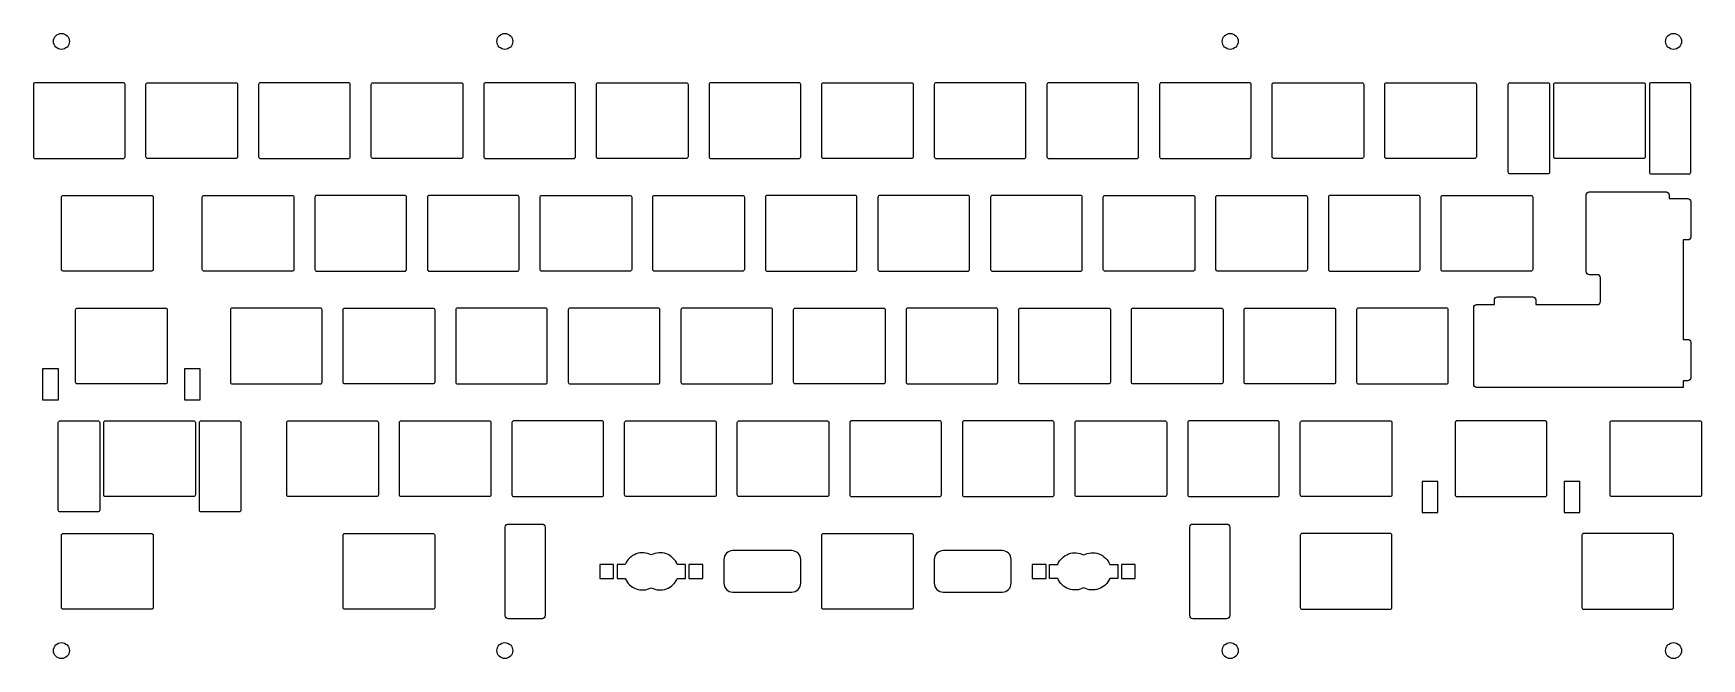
# Model space of a CAD drawing. Header units: millimetres. Extents: x 4 to 287, y 2 to 107.
import ezdxf

# ---------------------------------------------------------------- set-up
doc = ezdxf.new("R2010")
doc.units = ezdxf.units.MM
doc.layers.get('0').update_dxf_attribs({"linetype": 'CONTINUOUS'})

msp = doc.modelspace()

# ---------------------------------------------------------------- linework, layer by layer
for points in [[(19.59, 98.88), (4.69, 98.88, 0.414214), (4.39, 98.58), (4.39, 86.38, 0.414214), (4.69, 86.08), (19.59, 86.08, 0.414214), (19.89, 86.38), (19.89, 98.58, 0.414214)], [(23.44, 98.58, -0.414214), (23.74, 98.88), (38.64, 98.88, -0.414214), (38.94, 98.58), (38.94, 86.38, -0.414214), (38.64, 86.08), (23.74, 86.08, -0.414214), (23.44, 86.38)], [(42.79, 86.08), (57.69, 86.08, 0.414214), (57.99, 86.38), (57.99, 98.58, 0.414214), (57.69, 98.88), (42.79, 98.88, 0.414214), (42.49, 98.58), (42.49, 86.38, 0.414214)], [(77.04, 86.38, -0.414214), (76.74, 86.08), (61.84, 86.08, -0.414214), (61.54, 86.38), (61.54, 98.58, -0.414214), (61.84, 98.88), (76.74, 98.88, -0.414214), (77.04, 98.58)], [(80.59, 98.58), (80.59, 86.38, 0.414214), (80.89, 86.08), (95.79, 86.08, 0.414214), (96.09, 86.38), (96.09, 98.58, 0.414214), (95.79, 98.88), (80.89, 98.88, 0.414214)], [(114.84, 98.88, -0.414214), (115.14, 98.58), (115.14, 86.38, -0.414214), (114.84, 86.08), (99.94, 86.08, -0.414214), (99.64, 86.38), (99.64, 98.58, -0.414214), (99.94, 98.88)], [(133.89, 98.88), (118.99, 98.88, 0.414214), (118.69, 98.58), (118.69, 86.38, 0.414214), (118.99, 86.08), (133.89, 86.08, 0.414214), (134.19, 86.38), (134.19, 98.58, 0.414214)], [(137.74, 98.58, -0.414214), (138.04, 98.88), (152.94, 98.88, -0.414214), (153.24, 98.58), (153.24, 86.38, -0.414214), (152.94, 86.08), (138.04, 86.08, -0.414214), (137.74, 86.38)], [(156.79, 98.58), (156.79, 86.38, 0.414214), (157.09, 86.08), (171.99, 86.08, 0.414214), (172.29, 86.38), (172.29, 98.58, 0.414214), (171.99, 98.88), (157.09, 98.88, 0.414214)], [(175.84, 98.58), (175.84, 86.38, 0.414214), (176.14, 86.08), (191.04, 86.08, 0.414214), (191.34, 86.38), (191.34, 98.58, 0.414214), (191.04, 98.88), (176.14, 98.88, 0.414214)], [(195.19, 86.08), (210.09, 86.08, 0.414214), (210.39, 86.38), (210.39, 98.58, 0.414214), (210.09, 98.88), (195.19, 98.88, 0.414214), (194.89, 98.58), (194.89, 86.38, 0.414214)], [(213.94, 98.58, -0.414214), (214.24, 98.88), (229.14, 98.88, -0.414214), (229.44, 98.58), (229.44, 86.38, -0.414214), (229.14, 86.08), (214.24, 86.08, -0.414214), (213.94, 86.38)], [(233.29, 86.08, -0.414214), (232.99, 86.38), (232.99, 98.58, -0.414214), (233.29, 98.88), (248.19, 98.88, -0.414214), (248.49, 98.58), (248.49, 86.38, -0.414214), (248.19, 86.08)], [(254.18, 83.48, -0.414214), (253.88, 83.78), (253.88, 98.58, -0.414214), (254.18, 98.88), (260.58, 98.88, -0.414214), (260.88, 98.58), (260.88, 83.78, -0.414214), (260.58, 83.48)], [(276.76, 98.88, -0.414214), (277.06, 98.58), (277.06, 86.38, -0.414214), (276.76, 86.08), (261.86, 86.08, -0.414214), (261.56, 86.38), (261.56, 98.58, -0.414214), (261.86, 98.88)], [(284.75, 83.78), (284.75, 98.58, 0.414214), (284.45, 98.88), (278.05, 98.88, 0.414214), (277.75, 98.58), (277.75, 83.78, 0.414214), (278.05, 83.48), (284.45, 83.48, 0.414214)], [(24.65, 67.33, -0.414214), (24.35, 67.03), (9.45, 67.03, -0.414214), (9.15, 67.33), (9.15, 79.53, -0.414214), (9.45, 79.83), (24.35, 79.83, -0.414214), (24.65, 79.53)], [(33.26, 67.03, -0.414214), (32.96, 67.33), (32.96, 79.53, -0.414214), (33.26, 79.83), (48.16, 79.83, -0.414214), (48.46, 79.53), (48.46, 67.33, -0.414214), (48.16, 67.03)], [(67.21, 79.83), (52.31, 79.83, 0.414214), (52.01, 79.53), (52.01, 67.33, 0.414214), (52.31, 67.03), (67.21, 67.03, 0.414214), (67.51, 67.33), (67.51, 79.53, 0.414214)], [(86.26, 79.83), (71.36, 79.83, 0.414214), (71.06, 79.53), (71.06, 67.33, 0.414214), (71.36, 67.03), (86.26, 67.03, 0.414214), (86.56, 67.33), (86.56, 79.53, 0.414214)], [(90.11, 79.53, -0.414214), (90.41, 79.83), (105.31, 79.83, -0.414214), (105.61, 79.53), (105.61, 67.33, -0.414214), (105.31, 67.03), (90.41, 67.03, -0.414214), (90.11, 67.33)], [(109.16, 79.53, -0.414214), (109.46, 79.83), (124.36, 79.83, -0.414214), (124.66, 79.53), (124.66, 67.33, -0.414214), (124.36, 67.03), (109.46, 67.03, -0.414214), (109.16, 67.33)], [(143.41, 79.83), (128.51, 79.83, 0.414214), (128.21, 79.53), (128.21, 67.33, 0.414214), (128.51, 67.03), (143.41, 67.03, 0.414214), (143.71, 67.33), (143.71, 79.53, 0.414214)], [(147.26, 79.53), (147.26, 67.33, 0.414214), (147.56, 67.03), (162.46, 67.03, 0.414214), (162.76, 67.33), (162.76, 79.53, 0.414214), (162.46, 79.83), (147.56, 79.83, 0.414214)], [(166.61, 67.03), (181.51, 67.03, 0.414214), (181.81, 67.33), (181.81, 79.53, 0.414214), (181.51, 79.83), (166.61, 79.83, 0.414214), (166.31, 79.53), (166.31, 67.33, 0.414214)], [(200.56, 79.83, -0.414214), (200.86, 79.53), (200.86, 67.33, -0.414214), (200.56, 67.03), (185.66, 67.03, -0.414214), (185.36, 67.33), (185.36, 79.53, -0.414214), (185.66, 79.83)], [(219.61, 79.83, -0.414214), (219.91, 79.53), (219.91, 67.33, -0.414214), (219.61, 67.03), (204.71, 67.03, -0.414214), (204.41, 67.33), (204.41, 79.53, -0.414214), (204.71, 79.83)], [(238.66, 79.83), (223.76, 79.83, 0.414214), (223.46, 79.53), (223.46, 67.33, 0.414214), (223.76, 67.03), (238.66, 67.03, 0.414214), (238.96, 67.33), (238.96, 79.53, 0.414214)], [(242.81, 67.03, -0.414214), (242.51, 67.33), (242.51, 79.53, -0.414214), (242.81, 79.83), (257.71, 79.83, -0.414214), (258.01, 79.53), (258.01, 67.33, -0.414214), (257.71, 67.03)], [(267.08, 79.93, -0.414214), (267.58, 80.43), (280.58, 80.43, -0.414214), (281.08, 79.93), (281.08, 79.3), (284.26, 79.3, -0.414214), (284.76, 78.8), (284.76, 72.8, -0.414214), (284.26, 72.3), (283.46, 72.3), (283.46, 55.5), (284.26, 55.5, -0.414214), (284.76, 55), (284.76, 49, -0.414214), (284.26, 48.5), (283.46, 48.5), (283.46, 47.38), (248.53, 47.38, -0.414214), (248.03, 47.88), (248.03, 60.88, -0.414214), (248.53, 61.38), (251.53, 61.38), (251.53, 62.18, -0.414214), (252.03, 62.68), (258.03, 62.68, -0.414214), (258.53, 62.18), (258.53, 61.38), (268.96, 61.38, 0.414214), (269.46, 61.88), (269.46, 65.93, 0.414214), (268.96, 66.43), (267.58, 66.43, -0.414214), (267.08, 66.93)], [(26.73, 60.78, -0.414214), (27.03, 60.48), (27.03, 48.28, -0.414214), (26.73, 47.98), (11.83, 47.98, -0.414214), (11.53, 48.28), (11.53, 60.48, -0.414214), (11.83, 60.78)], [(53.23, 48.28), (53.23, 60.48, 0.414214), (52.93, 60.78), (38.03, 60.78, 0.414214), (37.73, 60.48), (37.73, 48.28, 0.414214), (38.03, 47.98), (52.93, 47.98, 0.414214)], [(56.78, 60.48, -0.414214), (57.08, 60.78), (71.98, 60.78, -0.414214), (72.28, 60.48), (72.28, 48.28, -0.414214), (71.98, 47.98), (57.08, 47.98, -0.414214), (56.78, 48.28)], [(91.03, 60.78), (76.13, 60.78, 0.414214), (75.83, 60.48), (75.83, 48.28, 0.414214), (76.13, 47.98), (91.03, 47.98, 0.414214), (91.33, 48.28), (91.33, 60.48, 0.414214)], [(110.08, 60.78), (95.18, 60.78, 0.414214), (94.88, 60.48), (94.88, 48.28, 0.414214), (95.18, 47.98), (110.08, 47.98, 0.414214), (110.38, 48.28), (110.38, 60.48, 0.414214)], [(114.23, 47.98), (129.13, 47.98, 0.414214), (129.43, 48.28), (129.43, 60.48, 0.414214), (129.13, 60.78), (114.23, 60.78, 0.414214), (113.93, 60.48), (113.93, 48.28, 0.414214)], [(148.18, 60.78, -0.414214), (148.48, 60.48), (148.48, 48.28, -0.414214), (148.18, 47.98), (133.28, 47.98, -0.414214), (132.98, 48.28), (132.98, 60.48, -0.414214), (133.28, 60.78)], [(167.53, 48.28), (167.53, 60.48, 0.414214), (167.23, 60.78), (152.33, 60.78, 0.414214), (152.03, 60.48), (152.03, 48.28, 0.414214), (152.33, 47.98), (167.23, 47.98, 0.414214)], [(186.28, 60.78, -0.414214), (186.58, 60.48), (186.58, 48.28, -0.414214), (186.28, 47.98), (171.38, 47.98, -0.414214), (171.08, 48.28), (171.08, 60.48, -0.414214), (171.38, 60.78)], [(190.43, 47.98, -0.414214), (190.13, 48.28), (190.13, 60.48, -0.414214), (190.43, 60.78), (205.33, 60.78, -0.414214), (205.63, 60.48), (205.63, 48.28, -0.414214), (205.33, 47.98)], [(224.68, 48.28, -0.414214), (224.38, 47.98), (209.48, 47.98, -0.414214), (209.18, 48.28), (209.18, 60.48, -0.414214), (209.48, 60.78), (224.38, 60.78, -0.414214), (224.68, 60.48)], [(243.73, 48.28), (243.73, 60.48, 0.414214), (243.43, 60.78), (228.53, 60.78, 0.414214), (228.23, 60.48), (228.23, 48.28, 0.414214), (228.53, 47.98), (243.43, 47.98, 0.414214)], [(8.91, 26.33, -0.414214), (8.61, 26.63), (8.61, 41.43, -0.414214), (8.91, 41.73), (15.31, 41.73, -0.414214), (15.61, 41.43), (15.61, 26.63, -0.414214), (15.31, 26.33)], [(31.8, 29.23, -0.414214), (31.5, 28.93), (16.6, 28.93, -0.414214), (16.3, 29.23), (16.3, 41.43, -0.414214), (16.6, 41.73), (31.5, 41.73, -0.414214), (31.8, 41.43)], [(39.18, 41.73, -0.414214), (39.48, 41.43), (39.48, 26.63, -0.414214), (39.18, 26.33), (32.78, 26.33, -0.414214), (32.48, 26.63), (32.48, 41.43, -0.414214), (32.78, 41.73)], [(62.45, 41.73, -0.414214), (62.75, 41.43), (62.75, 29.23, -0.414214), (62.45, 28.93), (47.55, 28.93, -0.414214), (47.25, 29.23), (47.25, 41.43, -0.414214), (47.55, 41.73)], [(81.5, 41.73, -0.414214), (81.8, 41.43), (81.8, 29.23, -0.414214), (81.5, 28.93), (66.6, 28.93, -0.414214), (66.3, 29.23), (66.3, 41.43, -0.414214), (66.6, 41.73)], [(85.65, 28.93), (100.55, 28.93, 0.414214), (100.85, 29.23), (100.85, 41.43, 0.414214), (100.55, 41.73), (85.65, 41.73, 0.414214), (85.35, 41.43), (85.35, 29.23, 0.414214)], [(104.7, 28.93, -0.414214), (104.4, 29.23), (104.4, 41.43, -0.414214), (104.7, 41.73), (119.6, 41.73, -0.414214), (119.9, 41.43), (119.9, 29.23, -0.414214), (119.6, 28.93)], [(123.45, 41.43, -0.414214), (123.75, 41.73), (138.65, 41.73, -0.414214), (138.95, 41.43), (138.95, 29.23, -0.414214), (138.65, 28.93), (123.75, 28.93, -0.414214), (123.45, 29.23)], [(158, 29.23), (158, 41.43, 0.414214), (157.7, 41.73), (142.8, 41.73, 0.414214), (142.5, 41.43), (142.5, 29.23, 0.414214), (142.8, 28.93), (157.7, 28.93, 0.414214)], [(176.75, 41.73), (161.85, 41.73, 0.414214), (161.55, 41.43), (161.55, 29.23, 0.414214), (161.85, 28.93), (176.75, 28.93, 0.414214), (177.05, 29.23), (177.05, 41.43, 0.414214)], [(180.6, 41.43, -0.414214), (180.9, 41.73), (195.8, 41.73, -0.414214), (196.1, 41.43), (196.1, 29.23, -0.414214), (195.8, 28.93), (180.9, 28.93, -0.414214), (180.6, 29.23)], [(199.65, 41.43), (199.65, 29.23, 0.414214), (199.95, 28.93), (214.85, 28.93, 0.414214), (215.15, 29.23), (215.15, 41.43, 0.414214), (214.85, 41.73), (199.95, 41.73, 0.414214)], [(234.2, 29.23, -0.414214), (233.9, 28.93), (219, 28.93, -0.414214), (218.7, 29.23), (218.7, 41.43, -0.414214), (219, 41.73), (233.9, 41.73, -0.414214), (234.2, 41.43)], [(260.4, 29.23), (260.4, 41.43, 0.414214), (260.1, 41.73), (245.2, 41.73, 0.414214), (244.9, 41.43), (244.9, 29.23, 0.414214), (245.2, 28.93), (260.1, 28.93, 0.414214)], [(271.39, 28.93, -0.414214), (271.09, 29.23), (271.09, 41.43, -0.414214), (271.39, 41.73), (286.29, 41.73, -0.414214), (286.59, 41.43), (286.59, 29.23, -0.414214), (286.29, 28.93)], [(9.15, 22.38, -0.414214), (9.45, 22.68), (24.35, 22.68, -0.414214), (24.65, 22.38), (24.65, 10.18, -0.414214), (24.35, 9.88), (9.45, 9.88, -0.414214), (9.15, 10.18)], [(71.98, 22.68, -0.414214), (72.28, 22.38), (72.28, 10.18, -0.414214), (71.98, 9.88), (57.08, 9.88, -0.414214), (56.78, 10.18), (56.78, 22.38, -0.414214), (57.08, 22.68)], [(84.21, 23.78, -0.414214), (84.71, 24.28), (90.46, 24.28, -0.414214), (90.96, 23.78), (90.96, 8.78, -0.414214), (90.46, 8.28), (84.71, 8.28, -0.414214), (84.21, 8.78)], [(153.24, 10.18, -0.414214), (152.94, 9.88), (138.04, 9.88, -0.414214), (137.74, 10.18), (137.74, 22.38, -0.414214), (138.04, 22.68), (152.94, 22.68, -0.414214), (153.24, 22.38)], [(200.51, 8.28, -0.414214), (200.01, 8.78), (200.01, 23.78, -0.414214), (200.51, 24.28), (206.26, 24.28, -0.414214), (206.76, 23.78), (206.76, 8.78, -0.414214), (206.26, 8.28)], [(234.2, 10.18), (234.2, 22.38, 0.414214), (233.9, 22.68), (219, 22.68, 0.414214), (218.7, 22.38), (218.7, 10.18, 0.414214), (219, 9.88), (233.9, 9.88, 0.414214)], [(281.83, 10.18), (281.83, 22.38, 0.414214), (281.53, 22.68), (266.63, 22.68, 0.414214), (266.33, 22.38), (266.33, 10.18, 0.414214), (266.63, 9.88), (281.53, 9.88, 0.414214)], [(134.19, 14.28), (134.19, 18.28, 0.414214), (132.69, 19.78), (122.69, 19.78, 0.414214), (121.19, 18.28), (121.19, 14.28, 0.414214), (122.69, 12.78), (132.69, 12.78, 0.414214)], [(169.79, 14.28), (169.79, 18.28, 0.414214), (168.29, 19.78), (158.29, 19.78, 0.414214), (156.79, 18.28), (156.79, 14.28, 0.414214), (158.29, 12.78), (168.29, 12.78, 0.414214)], [(114.69, 17.45), (113.31, 17.45, 0.44533), (108.91, 19.06, 0.44533), (104.52, 17.45), (103.14, 17.45), (103.14, 15.1), (104.52, 15.1, 0.44533), (108.91, 13.5, 0.44533), (113.31, 15.1), (114.69, 15.1)], [(182.06, 13.5, -0.44533), (177.67, 15.1), (176.29, 15.1), (176.29, 17.45), (177.67, 17.45, -0.44533), (182.06, 19.06, -0.44533), (186.46, 17.45), (187.84, 17.45), (187.84, 15.1), (186.46, 15.1, -0.44533)]]:
    msp.add_lwpolyline(points, format="xyb", close=True)
for points in [[(5.95, 45.29), (8.62, 45.29), (8.62, 50.5), (5.95, 50.5)], [(32.62, 45.29), (32.62, 50.5), (29.95, 50.5), (29.95, 45.29)], [(239.31, 26.24), (241.98, 26.24), (241.98, 31.45), (239.31, 31.45)], [(263.31, 31.45), (263.31, 26.24), (265.98, 26.24), (265.98, 31.45)], [(102.54, 15.1), (102.54, 17.45), (100.19, 17.45), (100.19, 15.1)], [(117.64, 15.1), (117.64, 17.45), (115.29, 17.45), (115.29, 15.1)], [(175.69, 17.45), (173.34, 17.45), (173.34, 15.1), (175.69, 15.1)], [(190.79, 17.45), (188.44, 17.45), (188.44, 15.1), (190.79, 15.1)]]:
    msp.add_lwpolyline(points, close=True)
for centre in [(9.14, 105.88), (84.14, 105.88), (206.84, 105.88), (281.84, 105.88), (9.14, 2.88), (84.14, 2.88), (206.84, 2.88), (281.84, 2.88)]:
    msp.add_circle(centre, 1.35)

doc.saveas('drawing.dxf')
